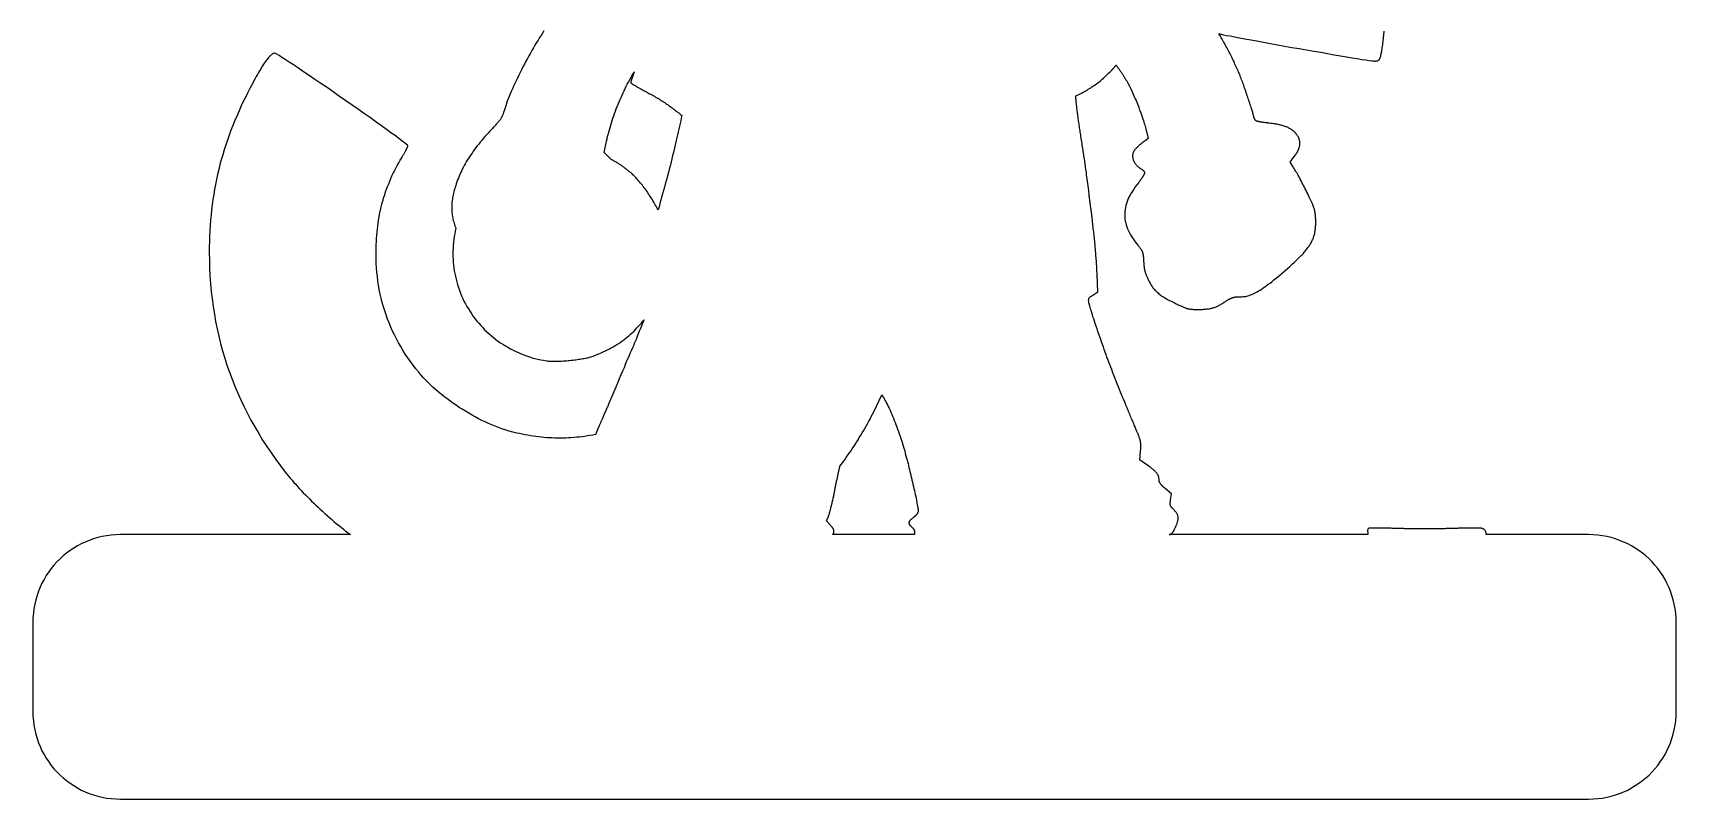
# Model space of a CAD drawing. Extents: x 66 to 166, y 134 to 234.
# Drawn here: x 66.4 to 166.4, y 133.6 to 180.2 of the extents above; entities that cross this region are included whole.
import ezdxf

# ---------------------------------------------------------------- set-up
doc = ezdxf.new("R2010")
doc.units = 0
doc.layers.add('LAYER_1', color=7, linetype='CONTINUOUS')

msp = doc.modelspace()

# ---------------------------------------------------------------- linework, layer by layer
at = {"layer": 'LAYER_1', "color": 7}
for points in [[(97.43, 180.16), (97.34, 180.02), (97.25, 179.88), (97.16, 179.73), (97.07, 179.58), (96.97, 179.42), (96.88, 179.26), (96.79, 179.1), (96.69, 178.94), (96.6, 178.77), (96.51, 178.61), (96.42, 178.44), (96.33, 178.27), (96.24, 178.1), (96.16, 177.93), (96.07, 177.76), (95.99, 177.59), (95.91, 177.42), (95.83, 177.26), (95.75, 177.09), (95.67, 176.93), (95.6, 176.77), (95.53, 176.61), (95.47, 176.46), (95.41, 176.31), (95.35, 176.16), (95.29, 176.01), (95.24, 175.88), (95.19, 175.74), (95.15, 175.61), (95.11, 175.49), (95.07, 175.37)], [(97.52, 180.29), (97.43, 180.16)], [(139.89, 177.55), (139.86, 177.63), (139.82, 177.71), (139.79, 177.79), (139.76, 177.87), (139.72, 177.95), (139.69, 178.03), (139.65, 178.11), (139.61, 178.19), (139.57, 178.27), (139.54, 178.35), (139.5, 178.44), (139.46, 178.52), (139.42, 178.6), (139.38, 178.69), (139.33, 178.77), (139.29, 178.86), (139.25, 178.94), (139.2, 179.03), (139.16, 179.11), (139.12, 179.2), (139.07, 179.28), (139.02, 179.37), (138.98, 179.45), (138.93, 179.54), (138.88, 179.62), (138.84, 179.7), (138.79, 179.79), (138.74, 179.87), (138.69, 179.96), (138.64, 180.04), (138.59, 180.13)], [(138.59, 180.13), (138.64, 180.11), (138.73, 180.09), (138.87, 180.06), (139.06, 180.02), (139.29, 179.98), (139.55, 179.93), (139.85, 179.87), (140.18, 179.81), (140.53, 179.74), (140.91, 179.68), (141.31, 179.6), (141.72, 179.53), (142.15, 179.45), (142.59, 179.37), (143.03, 179.29), (143.48, 179.22), (143.92, 179.14), (144.36, 179.06), (144.79, 178.99), (145.21, 178.91), (145.61, 178.84), (146, 178.78), (146.36, 178.72), (146.7, 178.66), (147.01, 178.61), (147.29, 178.56), (147.53, 178.53), (147.73, 178.49), (147.89, 178.47), (148, 178.46), (148.06, 178.45)], [(148.58, 179.65), (148.61, 179.86), (148.63, 180.06), (148.65, 180.28)], [(148.06, 178.45), (148.09, 178.45), (148.12, 178.45), (148.15, 178.46), (148.18, 178.46), (148.2, 178.46), (148.23, 178.47), (148.25, 178.48), (148.27, 178.48), (148.29, 178.5), (148.31, 178.51), (148.33, 178.53), (148.34, 178.54), (148.36, 178.56), (148.37, 178.59), (148.39, 178.62), (148.4, 178.65), (148.41, 178.68), (148.43, 178.72), (148.44, 178.76), (148.45, 178.81), (148.46, 178.86), (148.47, 178.92), (148.48, 178.98), (148.5, 179.04), (148.51, 179.11), (148.52, 179.19), (148.53, 179.27), (148.54, 179.36), (148.56, 179.45), (148.57, 179.55), (148.58, 179.65)], [(81.13, 178.93), (81.1, 178.93), (81.07, 178.92), (81.04, 178.91), (81, 178.89), (80.97, 178.87), (80.93, 178.84), (80.89, 178.81), (80.85, 178.77), (80.81, 178.73), (80.76, 178.68), (80.72, 178.62), (80.67, 178.56), (80.62, 178.49), (80.57, 178.42), (80.51, 178.34), (80.46, 178.26), (80.4, 178.17), (80.34, 178.08), (80.28, 177.97), (80.21, 177.87), (80.15, 177.76), (80.08, 177.64), (80.01, 177.52), (79.94, 177.39), (79.87, 177.25), (79.8, 177.11), (79.72, 176.97), (79.64, 176.82), (79.56, 176.66), (79.48, 176.5), (79.39, 176.33)], [(89.24, 173.31), (89.21, 173.34), (89.14, 173.4), (89.03, 173.49), (88.88, 173.61), (88.69, 173.75), (88.47, 173.92), (88.21, 174.1), (87.93, 174.3), (87.63, 174.52), (87.3, 174.75), (86.96, 175), (86.6, 175.25), (86.23, 175.51), (85.85, 175.77), (85.47, 176.04), (85.08, 176.31), (84.7, 176.58), (84.32, 176.84), (83.94, 177.1), (83.58, 177.34), (83.23, 177.58), (82.89, 177.81), (82.58, 178.02), (82.28, 178.22), (82.02, 178.39), (81.78, 178.55), (81.57, 178.68), (81.4, 178.79), (81.27, 178.87), (81.18, 178.92), (81.13, 178.93)], [(132.07, 177.91), (132.08, 177.92), (132.09, 177.93), (132.1, 177.94), (132.11, 177.95), (132.12, 177.96), (132.13, 177.97), (132.13, 177.98), (132.14, 177.99), (132.15, 178), (132.16, 178), (132.17, 178.01), (132.18, 178.02), (132.19, 178.03), (132.19, 178.04), (132.2, 178.05), (132.21, 178.06), (132.22, 178.07), (132.23, 178.08), (132.24, 178.09), (132.25, 178.1), (132.25, 178.11), (132.26, 178.12), (132.27, 178.13), (132.28, 178.14), (132.29, 178.15), (132.3, 178.16), (132.3, 178.17), (132.31, 178.18), (132.32, 178.19), (132.33, 178.2), (132.34, 178.21)], [(132.34, 178.21), (132.36, 178.18), (132.38, 178.15), (132.41, 178.12), (132.43, 178.08), (132.45, 178.05), (132.48, 178.02), (132.5, 177.99), (132.52, 177.96), (132.55, 177.92), (132.57, 177.89), (132.59, 177.86), (132.61, 177.82), (132.64, 177.79), (132.66, 177.76), (132.68, 177.73), (132.7, 177.69), (132.72, 177.66), (132.74, 177.63), (132.77, 177.59), (132.79, 177.56), (132.81, 177.52), (132.83, 177.49), (132.85, 177.46), (132.87, 177.42), (132.89, 177.39), (132.91, 177.35), (132.93, 177.32), (132.96, 177.28), (132.98, 177.25), (133, 177.21), (133.02, 177.18)], [(101.33, 173.59), (101.36, 173.73), (101.39, 173.86), (101.43, 174), (101.46, 174.14), (101.5, 174.28), (101.54, 174.42), (101.58, 174.56), (101.63, 174.71), (101.67, 174.85), (101.72, 174.99), (101.77, 175.13), (101.82, 175.27), (101.87, 175.41), (101.92, 175.55), (101.98, 175.69), (102.03, 175.83), (102.09, 175.97), (102.15, 176.11), (102.21, 176.25), (102.27, 176.38), (102.33, 176.52), (102.4, 176.65), (102.46, 176.78), (102.53, 176.92), (102.59, 177.05), (102.66, 177.18), (102.73, 177.3), (102.8, 177.43), (102.87, 177.55), (102.94, 177.68), (103.01, 177.8)], [(103.01, 177.8), (103, 177.76), (102.98, 177.73), (102.97, 177.69), (102.96, 177.66), (102.95, 177.63), (102.94, 177.59), (102.93, 177.56), (102.92, 177.53), (102.91, 177.5), (102.9, 177.48), (102.89, 177.45), (102.88, 177.42), (102.87, 177.4), (102.86, 177.37), (102.85, 177.35), (102.85, 177.33), (102.84, 177.3), (102.83, 177.28), (102.83, 177.26), (102.82, 177.25), (102.82, 177.23), (102.81, 177.22), (102.81, 177.2), (102.81, 177.19), (102.8, 177.18), (102.8, 177.17), (102.8, 177.16), (102.8, 177.15), (102.8, 177.15), (102.8, 177.14), (102.8, 177.14)], [(102.8, 177.14), (102.8, 177.13), (102.81, 177.13), (102.82, 177.12), (102.83, 177.11), (102.85, 177.1), (102.86, 177.09), (102.88, 177.07), (102.9, 177.06), (102.93, 177.04), (102.95, 177.03), (102.98, 177.01), (103.01, 176.99), (103.04, 176.98), (103.07, 176.96), (103.1, 176.94), (103.14, 176.92), (103.18, 176.89), (103.21, 176.87), (103.25, 176.85), (103.29, 176.83), (103.34, 176.8), (103.38, 176.78), (103.42, 176.76), (103.47, 176.73), (103.52, 176.71), (103.56, 176.68), (103.61, 176.65), (103.66, 176.63), (103.71, 176.6), (103.76, 176.58), (103.81, 176.55)], [(129.88, 176.34), (129.96, 176.38), (130.03, 176.41), (130.11, 176.45), (130.19, 176.49), (130.27, 176.53), (130.34, 176.57), (130.42, 176.61), (130.49, 176.65), (130.57, 176.69), (130.64, 176.74), (130.72, 176.78), (130.79, 176.83), (130.86, 176.88), (130.93, 176.93), (131.01, 176.97), (131.08, 177.03), (131.15, 177.08), (131.22, 177.13), (131.29, 177.18), (131.36, 177.24), (131.42, 177.29), (131.49, 177.35), (131.56, 177.41), (131.63, 177.47), (131.69, 177.53), (131.76, 177.59), (131.82, 177.65), (131.88, 177.71), (131.95, 177.78), (132.01, 177.84), (132.07, 177.91)], [(133.02, 177.18), (133.05, 177.11), (133.09, 177.04), (133.13, 176.97), (133.17, 176.89), (133.21, 176.81), (133.25, 176.72), (133.29, 176.63), (133.33, 176.54), (133.38, 176.45), (133.42, 176.35), (133.46, 176.25), (133.5, 176.16), (133.55, 176.06), (133.59, 175.95), (133.63, 175.85), (133.67, 175.75), (133.71, 175.65), (133.75, 175.54), (133.79, 175.44), (133.83, 175.34), (133.86, 175.24), (133.9, 175.14), (133.93, 175.04), (133.96, 174.94), (134, 174.85), (134.03, 174.75), (134.05, 174.66), (134.08, 174.58), (134.1, 174.49), (134.13, 174.41), (134.15, 174.34)], [(140.7, 175.13), (140.69, 175.17), (140.68, 175.21), (140.66, 175.26), (140.65, 175.32), (140.63, 175.38), (140.61, 175.44), (140.59, 175.51), (140.57, 175.58), (140.55, 175.66), (140.52, 175.74), (140.5, 175.82), (140.47, 175.9), (140.44, 175.99), (140.41, 176.08), (140.38, 176.16), (140.35, 176.26), (140.32, 176.35), (140.29, 176.44), (140.26, 176.53), (140.23, 176.62), (140.2, 176.72), (140.16, 176.81), (140.13, 176.9), (140.1, 176.99), (140.07, 177.07), (140.04, 177.16), (140, 177.24), (139.97, 177.32), (139.94, 177.4), (139.91, 177.48), (139.89, 177.55)], [(79.39, 176.33), (79.24, 176.03), (79.1, 175.73), (78.97, 175.43), (78.84, 175.14), (78.71, 174.84), (78.59, 174.54), (78.47, 174.25), (78.36, 173.95), (78.26, 173.65), (78.16, 173.36), (78.06, 173.06), (77.97, 172.76), (77.88, 172.46), (77.8, 172.16), (77.73, 171.86), (77.66, 171.56), (77.59, 171.26), (77.53, 170.96), (77.47, 170.65), (77.42, 170.34), (77.37, 170.03), (77.33, 169.72), (77.29, 169.41), (77.26, 169.1), (77.23, 168.78), (77.21, 168.46), (77.19, 168.14), (77.17, 167.81), (77.16, 167.48), (77.15, 167.15), (77.15, 166.82)], [(103.81, 176.55), (103.88, 176.51), (103.95, 176.47), (104.03, 176.44), (104.1, 176.4), (104.17, 176.36), (104.24, 176.32), (104.31, 176.27), (104.38, 176.23), (104.45, 176.19), (104.52, 176.15), (104.59, 176.1), (104.66, 176.06), (104.73, 176.02), (104.8, 175.97), (104.87, 175.93), (104.93, 175.88), (105, 175.83), (105.07, 175.79), (105.13, 175.74), (105.2, 175.69), (105.27, 175.65), (105.33, 175.6), (105.4, 175.55), (105.46, 175.5), (105.53, 175.45), (105.59, 175.4), (105.65, 175.35), (105.72, 175.3), (105.78, 175.25), (105.84, 175.19), (105.9, 175.14)], [(130.18, 173.97), (130.17, 174.06), (130.15, 174.14), (130.14, 174.22), (130.13, 174.31), (130.11, 174.39), (130.1, 174.48), (130.09, 174.56), (130.08, 174.64), (130.06, 174.72), (130.05, 174.8), (130.04, 174.88), (130.03, 174.96), (130.02, 175.04), (130.01, 175.12), (130, 175.2), (129.99, 175.27), (129.98, 175.35), (129.97, 175.42), (129.96, 175.5), (129.95, 175.57), (129.95, 175.65), (129.94, 175.72), (129.93, 175.79), (129.92, 175.86), (129.91, 175.93), (129.91, 176), (129.9, 176.07), (129.89, 176.14), (129.89, 176.21), (129.88, 176.27), (129.88, 176.34)], [(95.07, 175.37), (95.06, 175.34), (95.05, 175.3), (95.04, 175.27), (95.03, 175.24), (95.02, 175.21), (95.01, 175.18), (94.99, 175.15), (94.98, 175.12), (94.97, 175.09), (94.95, 175.07), (94.94, 175.04), (94.92, 175.01), (94.91, 174.98), (94.89, 174.95), (94.87, 174.92), (94.85, 174.89), (94.83, 174.86), (94.8, 174.83), (94.78, 174.8), (94.75, 174.77), (94.72, 174.73), (94.69, 174.7), (94.66, 174.66), (94.63, 174.62), (94.6, 174.59), (94.56, 174.54), (94.52, 174.5), (94.48, 174.46), (94.43, 174.41), (94.39, 174.36), (94.34, 174.31)], [(105.9, 175.14), (105.87, 174.98), (105.84, 174.82), (105.8, 174.66), (105.77, 174.49), (105.73, 174.32), (105.69, 174.15), (105.65, 173.98), (105.61, 173.8), (105.57, 173.62), (105.53, 173.44), (105.48, 173.26), (105.44, 173.08), (105.4, 172.89), (105.35, 172.71), (105.3, 172.52), (105.26, 172.33), (105.21, 172.14), (105.16, 171.95), (105.11, 171.76), (105.06, 171.56), (105.01, 171.37), (104.95, 171.18), (104.9, 170.98), (104.85, 170.78), (104.79, 170.59), (104.74, 170.39), (104.68, 170.19), (104.63, 170), (104.57, 169.8), (104.52, 169.6), (104.46, 169.4)], [(140.83, 174.83), (140.83, 174.83), (140.83, 174.84), (140.82, 174.84), (140.82, 174.85), (140.81, 174.85), (140.81, 174.86), (140.8, 174.87), (140.8, 174.88), (140.79, 174.88), (140.79, 174.89), (140.78, 174.9), (140.78, 174.91), (140.77, 174.92), (140.77, 174.93), (140.76, 174.94), (140.76, 174.95), (140.75, 174.96), (140.75, 174.97), (140.74, 174.98), (140.74, 174.99), (140.73, 175.01), (140.73, 175.02), (140.73, 175.03), (140.72, 175.04), (140.72, 175.05), (140.71, 175.07), (140.71, 175.08), (140.71, 175.09), (140.7, 175.1), (140.7, 175.12), (140.7, 175.13)], [(94.34, 174.31), (94.23, 174.2), (94.13, 174.08), (94.02, 173.97), (93.92, 173.86), (93.82, 173.75), (93.73, 173.63), (93.64, 173.52), (93.55, 173.41), (93.46, 173.3), (93.38, 173.19), (93.29, 173.08), (93.21, 172.97), (93.14, 172.86), (93.06, 172.75), (92.99, 172.64), (92.92, 172.54), (92.85, 172.43), (92.79, 172.32), (92.73, 172.21), (92.67, 172.1), (92.61, 171.99), (92.55, 171.88), (92.5, 171.77), (92.45, 171.66), (92.4, 171.56), (92.35, 171.45), (92.31, 171.34), (92.26, 171.23), (92.22, 171.12), (92.18, 171), (92.15, 170.89)], [(134.15, 174.34), (134.29, 173.75), (134.1, 173.6)], [(141.68, 174.67), (141.64, 174.68), (141.6, 174.68), (141.56, 174.69), (141.52, 174.69), (141.49, 174.7), (141.45, 174.7), (141.41, 174.71), (141.37, 174.72), (141.34, 174.72), (141.3, 174.73), (141.27, 174.73), (141.23, 174.74), (141.2, 174.74), (141.17, 174.75), (141.14, 174.75), (141.11, 174.76), (141.08, 174.77), (141.05, 174.77), (141.02, 174.78), (141, 174.78), (140.98, 174.79), (140.95, 174.79), (140.93, 174.8), (140.92, 174.8), (140.9, 174.81), (140.88, 174.81), (140.87, 174.81), (140.86, 174.82), (140.85, 174.82), (140.84, 174.83), (140.83, 174.83)], [(143.27, 174.07), (143.24, 174.1), (143.21, 174.13), (143.18, 174.16), (143.15, 174.19), (143.12, 174.21), (143.08, 174.24), (143.05, 174.27), (143.01, 174.29), (142.97, 174.32), (142.93, 174.34), (142.89, 174.36), (142.85, 174.38), (142.81, 174.41), (142.76, 174.43), (142.71, 174.45), (142.66, 174.46), (142.61, 174.48), (142.56, 174.5), (142.51, 174.52), (142.45, 174.53), (142.39, 174.55), (142.33, 174.56), (142.27, 174.58), (142.2, 174.59), (142.13, 174.61), (142.06, 174.62), (141.99, 174.63), (141.92, 174.64), (141.84, 174.65), (141.77, 174.66), (141.68, 174.67)], [(143.18, 172.65), (143.22, 172.7), (143.26, 172.75), (143.29, 172.8), (143.32, 172.85), (143.35, 172.9), (143.38, 172.95), (143.4, 173), (143.43, 173.05), (143.45, 173.1), (143.46, 173.14), (143.48, 173.19), (143.49, 173.24), (143.5, 173.28), (143.51, 173.33), (143.51, 173.38), (143.51, 173.42), (143.51, 173.47), (143.51, 173.51), (143.51, 173.56), (143.5, 173.6), (143.49, 173.64), (143.48, 173.69), (143.47, 173.73), (143.45, 173.77), (143.43, 173.82), (143.41, 173.86), (143.38, 173.9), (143.36, 173.94), (143.33, 173.98), (143.3, 174.02), (143.27, 174.07)], [(88.86, 172.58), (88.88, 172.61), (88.9, 172.64), (88.92, 172.67), (88.94, 172.71), (88.96, 172.74), (88.98, 172.77), (88.99, 172.8), (89.01, 172.83), (89.03, 172.86), (89.05, 172.89), (89.06, 172.92), (89.08, 172.95), (89.09, 172.98), (89.11, 173.01), (89.12, 173.03), (89.13, 173.06), (89.15, 173.08), (89.16, 173.11), (89.17, 173.13), (89.18, 173.15), (89.19, 173.17), (89.2, 173.19), (89.21, 173.21), (89.21, 173.23), (89.22, 173.24), (89.23, 173.26), (89.23, 173.27), (89.23, 173.28), (89.24, 173.29), (89.24, 173.3), (89.24, 173.31)], [(101.42, 172.66), (101.18, 172.89), (101.33, 173.59)], [(130.67, 170.56), (130.65, 170.72), (130.63, 170.87), (130.61, 171.02), (130.59, 171.16), (130.57, 171.29), (130.56, 171.42), (130.54, 171.54), (130.53, 171.66), (130.51, 171.78), (130.5, 171.89), (130.48, 171.99), (130.47, 172.1), (130.45, 172.2), (130.44, 172.3), (130.43, 172.4), (130.41, 172.49), (130.4, 172.59), (130.38, 172.68), (130.37, 172.77), (130.36, 172.86), (130.34, 172.96), (130.33, 173.05), (130.31, 173.14), (130.3, 173.24), (130.28, 173.34), (130.27, 173.44), (130.25, 173.54), (130.23, 173.64), (130.22, 173.75), (130.2, 173.86), (130.18, 173.97)], [(134.1, 173.6), (134.04, 173.56), (133.98, 173.52), (133.93, 173.48), (133.88, 173.44), (133.84, 173.41), (133.79, 173.37), (133.75, 173.34), (133.71, 173.3), (133.68, 173.27), (133.64, 173.24), (133.61, 173.21), (133.58, 173.18), (133.55, 173.15), (133.53, 173.12), (133.5, 173.1), (133.48, 173.07), (133.46, 173.04), (133.44, 173.02), (133.43, 172.99), (133.41, 172.97), (133.4, 172.94), (133.39, 172.92), (133.38, 172.89), (133.37, 172.87), (133.36, 172.84), (133.35, 172.82), (133.35, 172.79), (133.34, 172.76), (133.34, 172.74), (133.34, 172.71), (133.34, 172.68)], [(87.31, 167.29), (87.32, 167.48), (87.33, 167.67), (87.35, 167.86), (87.37, 168.05), (87.38, 168.24), (87.41, 168.42), (87.43, 168.6), (87.46, 168.78), (87.49, 168.96), (87.52, 169.14), (87.56, 169.31), (87.6, 169.49), (87.64, 169.66), (87.68, 169.83), (87.73, 170), (87.78, 170.17), (87.83, 170.33), (87.88, 170.5), (87.94, 170.67), (88, 170.83), (88.07, 170.99), (88.13, 171.15), (88.2, 171.31), (88.27, 171.47), (88.35, 171.63), (88.43, 171.79), (88.51, 171.95), (88.59, 172.11), (88.68, 172.26), (88.77, 172.42), (88.86, 172.58)], [(101.59, 172.49), (101.58, 172.49), (101.58, 172.5), (101.57, 172.51), (101.57, 172.51), (101.56, 172.52), (101.55, 172.52), (101.55, 172.53), (101.54, 172.53), (101.54, 172.54), (101.53, 172.55), (101.53, 172.55), (101.52, 172.56), (101.52, 172.56), (101.51, 172.57), (101.51, 172.57), (101.5, 172.58), (101.5, 172.59), (101.49, 172.59), (101.49, 172.6), (101.48, 172.6), (101.48, 172.61), (101.47, 172.61), (101.46, 172.62), (101.46, 172.62), (101.45, 172.63), (101.45, 172.63), (101.44, 172.64), (101.44, 172.64), (101.43, 172.65), (101.43, 172.65), (101.42, 172.66)], [(102.82, 171.65), (102.78, 171.68), (102.75, 171.71), (102.71, 171.74), (102.67, 171.77), (102.64, 171.8), (102.6, 171.83), (102.56, 171.86), (102.52, 171.89), (102.49, 171.92), (102.45, 171.95), (102.41, 171.98), (102.37, 172), (102.33, 172.03), (102.29, 172.06), (102.25, 172.09), (102.21, 172.12), (102.17, 172.14), (102.13, 172.17), (102.09, 172.19), (102.05, 172.22), (102.01, 172.25), (101.97, 172.27), (101.93, 172.3), (101.88, 172.32), (101.84, 172.35), (101.8, 172.37), (101.76, 172.39), (101.72, 172.42), (101.67, 172.44), (101.63, 172.46), (101.59, 172.49)], [(133.34, 172.68), (133.34, 172.66), (133.34, 172.63), (133.35, 172.6), (133.35, 172.57), (133.36, 172.54), (133.36, 172.51), (133.37, 172.48), (133.38, 172.45), (133.39, 172.42), (133.4, 172.39), (133.42, 172.36), (133.43, 172.33), (133.45, 172.3), (133.46, 172.28), (133.48, 172.25), (133.5, 172.22), (133.52, 172.2), (133.54, 172.17), (133.56, 172.14), (133.58, 172.12), (133.6, 172.09), (133.63, 172.07), (133.65, 172.05), (133.68, 172.02), (133.71, 172), (133.73, 171.98), (133.76, 171.96), (133.79, 171.94), (133.82, 171.92), (133.85, 171.9), (133.88, 171.89)], [(143.11, 172.03), (142.93, 172.31), (143.18, 172.65)], [(144.38, 169.5), (144.37, 169.54), (144.35, 169.59), (144.33, 169.65), (144.31, 169.71), (144.28, 169.78), (144.24, 169.85), (144.21, 169.93), (144.17, 170.01), (144.13, 170.1), (144.09, 170.19), (144.04, 170.28), (144, 170.38), (143.95, 170.48), (143.9, 170.58), (143.85, 170.68), (143.8, 170.78), (143.75, 170.88), (143.7, 170.98), (143.64, 171.08), (143.59, 171.18), (143.54, 171.27), (143.49, 171.37), (143.44, 171.46), (143.39, 171.55), (143.35, 171.63), (143.3, 171.71), (143.26, 171.79), (143.22, 171.85), (143.18, 171.92), (143.14, 171.98), (143.11, 172.03)], [(104.46, 169.4), (104.42, 169.48), (104.38, 169.56), (104.34, 169.64), (104.29, 169.72), (104.25, 169.8), (104.2, 169.88), (104.15, 169.97), (104.1, 170.05), (104.05, 170.13), (104, 170.21), (103.95, 170.29), (103.9, 170.37), (103.84, 170.45), (103.79, 170.52), (103.73, 170.6), (103.68, 170.68), (103.62, 170.75), (103.56, 170.83), (103.51, 170.9), (103.45, 170.97), (103.39, 171.04), (103.33, 171.11), (103.28, 171.18), (103.22, 171.25), (103.16, 171.31), (103.1, 171.37), (103.05, 171.43), (102.99, 171.49), (102.93, 171.54), (102.88, 171.6), (102.82, 171.65)], [(133.7, 171.06), (133.6, 170.93), (133.5, 170.8), (133.41, 170.67), (133.33, 170.54), (133.25, 170.42), (133.18, 170.29), (133.12, 170.17), (133.06, 170.04), (133.01, 169.92), (132.97, 169.8), (132.93, 169.68), (132.9, 169.56), (132.88, 169.44), (132.87, 169.32), (132.86, 169.2), (132.86, 169.08), (132.86, 168.97), (132.87, 168.85), (132.89, 168.73), (132.92, 168.61), (132.95, 168.49), (132.99, 168.37), (133.04, 168.25), (133.09, 168.13), (133.15, 168.01), (133.22, 167.89), (133.29, 167.77), (133.37, 167.64), (133.46, 167.52), (133.55, 167.39), (133.65, 167.27)], [(134.07, 171.65), (134.07, 171.65), (134.07, 171.64), (134.07, 171.63), (134.06, 171.62), (134.06, 171.61), (134.05, 171.59), (134.05, 171.58), (134.04, 171.56), (134.03, 171.55), (134.02, 171.53), (134.01, 171.51), (134, 171.5), (133.99, 171.48), (133.98, 171.46), (133.97, 171.44), (133.96, 171.42), (133.94, 171.4), (133.93, 171.37), (133.91, 171.35), (133.9, 171.33), (133.88, 171.31), (133.87, 171.28), (133.85, 171.26), (133.83, 171.23), (133.81, 171.21), (133.8, 171.19), (133.78, 171.16), (133.76, 171.14), (133.74, 171.11), (133.72, 171.09), (133.7, 171.06)], [(133.88, 171.89), (133.89, 171.88), (133.9, 171.87), (133.91, 171.87), (133.92, 171.86), (133.93, 171.86), (133.94, 171.85), (133.95, 171.84), (133.96, 171.83), (133.97, 171.83), (133.98, 171.82), (133.98, 171.81), (133.99, 171.8), (134, 171.8), (134.01, 171.79), (134.01, 171.78), (134.02, 171.77), (134.03, 171.76), (134.03, 171.76), (134.04, 171.75), (134.04, 171.74), (134.05, 171.73), (134.05, 171.72), (134.06, 171.72), (134.06, 171.71), (134.06, 171.7), (134.07, 171.69), (134.07, 171.68), (134.07, 171.68), (134.07, 171.67), (134.07, 171.66), (134.07, 171.65)], [(92.15, 170.89), (92.12, 170.79), (92.09, 170.7), (92.06, 170.6), (92.04, 170.51), (92.02, 170.42), (92, 170.33), (91.98, 170.24), (91.96, 170.15), (91.95, 170.06), (91.93, 169.98), (91.92, 169.89), (91.92, 169.81), (91.91, 169.72), (91.91, 169.64), (91.91, 169.56), (91.91, 169.48), (91.91, 169.4), (91.91, 169.32), (91.92, 169.24), (91.93, 169.16), (91.94, 169.08), (91.95, 169), (91.97, 168.92), (91.98, 168.84), (92, 168.76), (92.03, 168.68), (92.05, 168.6), (92.07, 168.52), (92.1, 168.44), (92.13, 168.36), (92.16, 168.28)], [(130.92, 168.55), (130.92, 168.58), (130.91, 168.62), (130.91, 168.66), (130.9, 168.7), (130.9, 168.75), (130.89, 168.8), (130.88, 168.85), (130.88, 168.9), (130.87, 168.96), (130.86, 169.02), (130.85, 169.08), (130.85, 169.14), (130.84, 169.21), (130.83, 169.28), (130.82, 169.35), (130.81, 169.42), (130.8, 169.49), (130.79, 169.56), (130.78, 169.64), (130.77, 169.71), (130.76, 169.79), (130.75, 169.87), (130.74, 169.94), (130.73, 170.02), (130.72, 170.1), (130.71, 170.18), (130.7, 170.25), (130.7, 170.33), (130.69, 170.41), (130.68, 170.49), (130.67, 170.56)], [(144.34, 167.71), (144.35, 167.75), (144.37, 167.8), (144.39, 167.86), (144.4, 167.91), (144.42, 167.96), (144.43, 168.02), (144.44, 168.07), (144.45, 168.13), (144.46, 168.19), (144.47, 168.25), (144.47, 168.31), (144.48, 168.37), (144.48, 168.43), (144.49, 168.49), (144.49, 168.56), (144.49, 168.62), (144.49, 168.68), (144.49, 168.74), (144.49, 168.8), (144.49, 168.87), (144.48, 168.93), (144.48, 168.99), (144.47, 169.05), (144.47, 169.11), (144.46, 169.17), (144.45, 169.23), (144.44, 169.28), (144.43, 169.34), (144.41, 169.39), (144.4, 169.45), (144.38, 169.5)], [(92.16, 168.28), (92.12, 168.11), (92.09, 167.95), (92.06, 167.78), (92.04, 167.61), (92.02, 167.44), (92, 167.26), (91.99, 167.09), (91.98, 166.92), (91.98, 166.75), (91.98, 166.57), (91.99, 166.4), (92, 166.23), (92.02, 166.06), (92.04, 165.88), (92.06, 165.71), (92.09, 165.54), (92.13, 165.37), (92.17, 165.2), (92.21, 165.03), (92.26, 164.86), (92.31, 164.69), (92.37, 164.52), (92.43, 164.35), (92.5, 164.19), (92.58, 164.02), (92.65, 163.86), (92.74, 163.7), (92.82, 163.54), (92.92, 163.38), (93.02, 163.22), (93.12, 163.07)], [(131.18, 165.46), (131.18, 165.57), (131.17, 165.67), (131.17, 165.78), (131.16, 165.89), (131.16, 165.99), (131.15, 166.1), (131.14, 166.2), (131.14, 166.3), (131.13, 166.41), (131.12, 166.51), (131.11, 166.61), (131.11, 166.71), (131.1, 166.82), (131.09, 166.92), (131.08, 167.02), (131.07, 167.12), (131.06, 167.22), (131.06, 167.31), (131.05, 167.41), (131.04, 167.51), (131.03, 167.61), (131.02, 167.7), (131.01, 167.8), (131, 167.9), (130.99, 167.99), (130.98, 168.08), (130.97, 168.18), (130.95, 168.27), (130.94, 168.36), (130.93, 168.46), (130.92, 168.55)], [(89.9, 159.53), (89.73, 159.74), (89.56, 159.97), (89.39, 160.19), (89.24, 160.41), (89.08, 160.64), (88.94, 160.87), (88.8, 161.1), (88.67, 161.33), (88.54, 161.57), (88.42, 161.8), (88.31, 162.04), (88.2, 162.28), (88.1, 162.53), (88, 162.77), (87.91, 163.02), (87.83, 163.27), (87.75, 163.52), (87.68, 163.78), (87.61, 164.04), (87.55, 164.29), (87.5, 164.56), (87.46, 164.82), (87.41, 165.08), (87.38, 165.35), (87.35, 165.62), (87.33, 165.89), (87.31, 166.17), (87.3, 166.45), (87.3, 166.73), (87.3, 167.01), (87.31, 167.29)], [(133.65, 167.27), (133.68, 167.23), (133.71, 167.2), (133.74, 167.16), (133.76, 167.13), (133.78, 167.1), (133.81, 167.07), (133.83, 167.05), (133.84, 167.02), (133.86, 166.99), (133.88, 166.97), (133.89, 166.95), (133.9, 166.92), (133.92, 166.9), (133.93, 166.87), (133.94, 166.85), (133.95, 166.82), (133.95, 166.8), (133.96, 166.77), (133.97, 166.74), (133.97, 166.72), (133.98, 166.69), (133.98, 166.65), (133.99, 166.62), (133.99, 166.58), (134, 166.55), (134, 166.51), (134, 166.46), (134.01, 166.42), (134.01, 166.37), (134.01, 166.32), (134.01, 166.26)], [(142.91, 165.97), (142.99, 166.04), (143.07, 166.12), (143.15, 166.18), (143.22, 166.25), (143.29, 166.32), (143.36, 166.38), (143.42, 166.45), (143.48, 166.51), (143.54, 166.57), (143.6, 166.63), (143.66, 166.68), (143.71, 166.74), (143.76, 166.79), (143.8, 166.85), (143.85, 166.9), (143.89, 166.95), (143.93, 167), (143.97, 167.06), (144.01, 167.11), (144.05, 167.16), (144.08, 167.21), (144.11, 167.26), (144.14, 167.31), (144.17, 167.35), (144.2, 167.4), (144.22, 167.45), (144.25, 167.5), (144.27, 167.55), (144.29, 167.6), (144.32, 167.65), (144.34, 167.71)], [(77.15, 166.82), (77.16, 166.34), (77.17, 165.86), (77.19, 165.39), (77.23, 164.92), (77.27, 164.45), (77.32, 163.99), (77.39, 163.53), (77.46, 163.07), (77.54, 162.62), (77.63, 162.17), (77.73, 161.72), (77.84, 161.28), (77.96, 160.84), (78.09, 160.4), (78.23, 159.97), (78.38, 159.54), (78.54, 159.11), (78.71, 158.69), (78.88, 158.27), (79.07, 157.85), (79.27, 157.44), (79.48, 157.03), (79.69, 156.62), (79.92, 156.21), (80.16, 155.81), (80.4, 155.41), (80.66, 155.02), (80.93, 154.62), (81.2, 154.23), (81.49, 153.85), (81.78, 153.46)], [(134.01, 166.26), (134.02, 166.21), (134.02, 166.17), (134.02, 166.12), (134.03, 166.08), (134.03, 166.04), (134.03, 166), (134.04, 165.96), (134.04, 165.92), (134.05, 165.89), (134.05, 165.85), (134.06, 165.82), (134.07, 165.78), (134.07, 165.75), (134.08, 165.72), (134.09, 165.69), (134.1, 165.65), (134.1, 165.62), (134.11, 165.59), (134.12, 165.56), (134.14, 165.53), (134.15, 165.49), (134.16, 165.46), (134.17, 165.43), (134.19, 165.39), (134.2, 165.36), (134.22, 165.32), (134.24, 165.28), (134.26, 165.24), (134.27, 165.2), (134.29, 165.16), (134.32, 165.12)], [(130.93, 164.23), (131.23, 164.42), (131.18, 165.46)], [(134.32, 165.12), (134.35, 165.06), (134.38, 165), (134.41, 164.94), (134.44, 164.88), (134.48, 164.83), (134.51, 164.77), (134.55, 164.72), (134.58, 164.67), (134.62, 164.63), (134.66, 164.58), (134.7, 164.53), (134.75, 164.49), (134.79, 164.44), (134.84, 164.4), (134.89, 164.36), (134.94, 164.31), (134.99, 164.27), (135.04, 164.23), (135.1, 164.19), (135.16, 164.15), (135.23, 164.11), (135.29, 164.07), (135.36, 164.02), (135.44, 163.98), (135.51, 163.94), (135.59, 163.9), (135.68, 163.85), (135.76, 163.81), (135.86, 163.77), (135.95, 163.72), (136.05, 163.67)], [(139.85, 164.12), (139.92, 164.12), (139.99, 164.12), (140.06, 164.13), (140.14, 164.14), (140.21, 164.15), (140.28, 164.17), (140.36, 164.19), (140.43, 164.21), (140.51, 164.24), (140.59, 164.27), (140.67, 164.3), (140.75, 164.34), (140.84, 164.38), (140.92, 164.43), (141.01, 164.48), (141.1, 164.53), (141.19, 164.59), (141.29, 164.66), (141.39, 164.73), (141.49, 164.8), (141.6, 164.88), (141.71, 164.96), (141.83, 165.05), (141.94, 165.15), (142.07, 165.25), (142.2, 165.35), (142.33, 165.46), (142.46, 165.58), (142.61, 165.7), (142.75, 165.83), (142.91, 165.97)], [(131.07, 162.5), (131.02, 162.65), (130.98, 162.79), (130.93, 162.91), (130.9, 163.03), (130.86, 163.14), (130.83, 163.24), (130.8, 163.33), (130.77, 163.42), (130.75, 163.5), (130.73, 163.57), (130.71, 163.63), (130.69, 163.69), (130.68, 163.75), (130.67, 163.8), (130.67, 163.84), (130.66, 163.88), (130.66, 163.92), (130.67, 163.95), (130.67, 163.98), (130.68, 164.01), (130.69, 164.03), (130.7, 164.05), (130.72, 164.08), (130.73, 164.1), (130.75, 164.11), (130.78, 164.13), (130.8, 164.15), (130.83, 164.17), (130.86, 164.19), (130.89, 164.21), (130.93, 164.23)], [(138.97, 163.82), (139.01, 163.85), (139.04, 163.87), (139.08, 163.89), (139.11, 163.91), (139.14, 163.93), (139.17, 163.95), (139.2, 163.97), (139.23, 163.98), (139.26, 164), (139.28, 164.01), (139.31, 164.02), (139.33, 164.03), (139.36, 164.04), (139.38, 164.05), (139.41, 164.06), (139.43, 164.07), (139.46, 164.08), (139.48, 164.08), (139.5, 164.09), (139.53, 164.09), (139.55, 164.1), (139.58, 164.1), (139.6, 164.11), (139.63, 164.11), (139.66, 164.11), (139.69, 164.11), (139.72, 164.11), (139.75, 164.12), (139.78, 164.12), (139.81, 164.12), (139.85, 164.12)], [(93.12, 163.07), (93.22, 162.92), (93.33, 162.78), (93.44, 162.64), (93.55, 162.51), (93.67, 162.38), (93.79, 162.25), (93.91, 162.12), (94.04, 162), (94.17, 161.88), (94.3, 161.76), (94.44, 161.65), (94.58, 161.54), (94.72, 161.43), (94.87, 161.33), (95.02, 161.24), (95.17, 161.14), (95.32, 161.05), (95.48, 160.96), (95.64, 160.88), (95.8, 160.8), (95.96, 160.73), (96.13, 160.66), (96.29, 160.59), (96.46, 160.53), (96.63, 160.47), (96.8, 160.42), (96.97, 160.37), (97.15, 160.33), (97.32, 160.29), (97.5, 160.26), (97.68, 160.23)], [(136.05, 163.67), (136.11, 163.64), (136.17, 163.62), (136.22, 163.59), (136.27, 163.57), (136.32, 163.55), (136.37, 163.53), (136.41, 163.51), (136.46, 163.49), (136.5, 163.47), (136.54, 163.46), (136.57, 163.45), (136.61, 163.43), (136.64, 163.42), (136.68, 163.41), (136.71, 163.4), (136.75, 163.39), (136.78, 163.39), (136.81, 163.38), (136.85, 163.37), (136.88, 163.37), (136.91, 163.36), (136.95, 163.36), (136.98, 163.36), (137.02, 163.35), (137.06, 163.35), (137.1, 163.35), (137.14, 163.35), (137.19, 163.35), (137.23, 163.35), (137.28, 163.35), (137.33, 163.35)], [(137.33, 163.35), (137.4, 163.35), (137.47, 163.35), (137.53, 163.35), (137.59, 163.35), (137.65, 163.36), (137.71, 163.36), (137.77, 163.37), (137.82, 163.37), (137.88, 163.38), (137.93, 163.39), (137.98, 163.39), (138.03, 163.4), (138.08, 163.41), (138.13, 163.43), (138.18, 163.44), (138.23, 163.45), (138.27, 163.47), (138.32, 163.48), (138.37, 163.5), (138.42, 163.52), (138.46, 163.54), (138.51, 163.56), (138.56, 163.58), (138.61, 163.61), (138.66, 163.63), (138.71, 163.66), (138.76, 163.69), (138.81, 163.72), (138.86, 163.75), (138.92, 163.79), (138.97, 163.82)], [(100.25, 160.44), (100.38, 160.48), (100.51, 160.52), (100.64, 160.57), (100.76, 160.62), (100.89, 160.67), (101.01, 160.72), (101.13, 160.77), (101.26, 160.83), (101.38, 160.89), (101.5, 160.95), (101.61, 161.01), (101.73, 161.08), (101.84, 161.15), (101.96, 161.22), (102.07, 161.29), (102.18, 161.37), (102.29, 161.45), (102.39, 161.52), (102.5, 161.61), (102.6, 161.69), (102.7, 161.77), (102.8, 161.86), (102.9, 161.95), (103, 162.04), (103.09, 162.13), (103.18, 162.23), (103.28, 162.33), (103.36, 162.42), (103.45, 162.52), (103.54, 162.63), (103.62, 162.73)], [(103.62, 162.73), (103.58, 162.64), (103.54, 162.54), (103.5, 162.45), (103.46, 162.35), (103.42, 162.26), (103.38, 162.16), (103.34, 162.07), (103.3, 161.97), (103.26, 161.86), (103.21, 161.76), (103.17, 161.65), (103.12, 161.53), (103.07, 161.41), (103.01, 161.29), (102.96, 161.15), (102.9, 161.01), (102.84, 160.87), (102.77, 160.71), (102.7, 160.55), (102.63, 160.38), (102.55, 160.2), (102.47, 160.01), (102.39, 159.81), (102.3, 159.59), (102.2, 159.37), (102.1, 159.13), (102, 158.88), (101.89, 158.62), (101.77, 158.34), (101.64, 158.05), (101.51, 157.74)], [(132.86, 157.71), (132.8, 157.86), (132.73, 158.02), (132.67, 158.18), (132.61, 158.33), (132.54, 158.49), (132.48, 158.64), (132.42, 158.79), (132.36, 158.94), (132.3, 159.1), (132.24, 159.25), (132.18, 159.4), (132.12, 159.55), (132.07, 159.7), (132.01, 159.85), (131.95, 160), (131.9, 160.15), (131.84, 160.3), (131.78, 160.45), (131.73, 160.61), (131.67, 160.76), (131.62, 160.91), (131.56, 161.07), (131.51, 161.22), (131.45, 161.38), (131.4, 161.53), (131.34, 161.69), (131.29, 161.85), (131.23, 162.01), (131.18, 162.18), (131.12, 162.34), (131.07, 162.5)], [(97.68, 160.23), (97.74, 160.22), (97.8, 160.21), (97.86, 160.21), (97.93, 160.2), (98.01, 160.2), (98.08, 160.2), (98.16, 160.2), (98.25, 160.2), (98.33, 160.2), (98.42, 160.2), (98.51, 160.21), (98.61, 160.21), (98.7, 160.22), (98.8, 160.22), (98.89, 160.23), (98.99, 160.24), (99.08, 160.25), (99.18, 160.26), (99.27, 160.27), (99.37, 160.28), (99.46, 160.29), (99.55, 160.3), (99.64, 160.32), (99.73, 160.33), (99.81, 160.34), (99.9, 160.36), (99.97, 160.38), (100.05, 160.39), (100.12, 160.41), (100.19, 160.42), (100.25, 160.44)], [(95.55, 155.92), (95.35, 155.97), (95.15, 156.04), (94.95, 156.1), (94.75, 156.18), (94.55, 156.25), (94.35, 156.34), (94.15, 156.42), (93.95, 156.52), (93.74, 156.61), (93.54, 156.71), (93.34, 156.82), (93.14, 156.93), (92.94, 157.04), (92.75, 157.16), (92.55, 157.28), (92.36, 157.4), (92.17, 157.53), (91.98, 157.66), (91.79, 157.79), (91.61, 157.93), (91.43, 158.06), (91.26, 158.2), (91.09, 158.34), (90.92, 158.49), (90.76, 158.63), (90.6, 158.78), (90.45, 158.93), (90.31, 159.07), (90.17, 159.22), (90.03, 159.38), (89.9, 159.53)], [(115.53, 153.82), (115.63, 153.95), (115.72, 154.08), (115.82, 154.21), (115.91, 154.35), (116, 154.48), (116.1, 154.61), (116.19, 154.74), (116.28, 154.88), (116.37, 155.01), (116.45, 155.15), (116.54, 155.29), (116.63, 155.42), (116.71, 155.56), (116.8, 155.7), (116.88, 155.84), (116.96, 155.98), (117.04, 156.12), (117.12, 156.26), (117.2, 156.4), (117.28, 156.55), (117.36, 156.69), (117.44, 156.84), (117.51, 156.98), (117.59, 157.13), (117.66, 157.27), (117.73, 157.42), (117.8, 157.57), (117.87, 157.72), (117.94, 157.87), (118.01, 158.02), (118.08, 158.17)], [(118.08, 158.17), (118.12, 158.09), (118.17, 158.02), (118.22, 157.93), (118.27, 157.84), (118.32, 157.75), (118.37, 157.65), (118.42, 157.55), (118.47, 157.45), (118.52, 157.34), (118.58, 157.22), (118.63, 157.11), (118.68, 156.99), (118.73, 156.86), (118.78, 156.74), (118.84, 156.61), (118.89, 156.48), (118.94, 156.35), (118.99, 156.21), (119.04, 156.07), (119.09, 155.93), (119.14, 155.79), (119.19, 155.64), (119.24, 155.5), (119.29, 155.35), (119.33, 155.2), (119.38, 155.06), (119.42, 154.91), (119.47, 154.76), (119.51, 154.6), (119.55, 154.45), (119.59, 154.3)], [(101.51, 157.74), (101.49, 157.69), (101.47, 157.64), (101.45, 157.58), (101.42, 157.53), (101.4, 157.47), (101.38, 157.42), (101.35, 157.36), (101.33, 157.31), (101.3, 157.25), (101.28, 157.2), (101.26, 157.14), (101.23, 157.09), (101.21, 157.04), (101.19, 156.98), (101.16, 156.93), (101.14, 156.88), (101.12, 156.83), (101.1, 156.78), (101.08, 156.73), (101.06, 156.68), (101.04, 156.64), (101.02, 156.59), (101, 156.55), (100.98, 156.51), (100.96, 156.47), (100.95, 156.43), (100.93, 156.4), (100.92, 156.37), (100.9, 156.33), (100.89, 156.31), (100.88, 156.28)], [(133.69, 155.73), (133.68, 155.76), (133.67, 155.79), (133.65, 155.82), (133.64, 155.85), (133.62, 155.89), (133.6, 155.94), (133.58, 155.99), (133.56, 156.03), (133.54, 156.09), (133.52, 156.14), (133.49, 156.2), (133.47, 156.26), (133.44, 156.32), (133.41, 156.39), (133.39, 156.46), (133.36, 156.53), (133.33, 156.6), (133.3, 156.67), (133.26, 156.74), (133.23, 156.82), (133.2, 156.9), (133.17, 156.98), (133.14, 157.06), (133.1, 157.14), (133.07, 157.22), (133.03, 157.3), (133, 157.38), (132.97, 157.46), (132.93, 157.54), (132.9, 157.62), (132.86, 157.71)], [(100.88, 156.28), (100.87, 156.26), (100.86, 156.24), (100.85, 156.22), (100.84, 156.2), (100.83, 156.18), (100.82, 156.16), (100.82, 156.14), (100.81, 156.13), (100.8, 156.11), (100.79, 156.09), (100.79, 156.07), (100.78, 156.05), (100.77, 156.04), (100.76, 156.02), (100.76, 156), (100.75, 155.98), (100.74, 155.97), (100.74, 155.95), (100.73, 155.93), (100.72, 155.92), (100.72, 155.9), (100.71, 155.88), (100.71, 155.87), (100.7, 155.85), (100.69, 155.84), (100.69, 155.82), (100.68, 155.8), (100.68, 155.79), (100.67, 155.77), (100.67, 155.76), (100.66, 155.74)], [(100.66, 155.74), (100.5, 155.71), (100.34, 155.68), (100.17, 155.66), (100.01, 155.63), (99.84, 155.61), (99.68, 155.59), (99.51, 155.58), (99.35, 155.56), (99.18, 155.55), (99.02, 155.54), (98.85, 155.53), (98.68, 155.53), (98.52, 155.53), (98.35, 155.53), (98.19, 155.53), (98.02, 155.54), (97.85, 155.54), (97.69, 155.55), (97.52, 155.57), (97.36, 155.58), (97.19, 155.6), (97.03, 155.62), (96.86, 155.64), (96.69, 155.67), (96.53, 155.7), (96.36, 155.73), (96.2, 155.76), (96.04, 155.8), (95.87, 155.83), (95.71, 155.87), (95.55, 155.92)], [(133.83, 154.74), (133.83, 154.79), (133.84, 154.83), (133.84, 154.87), (133.84, 154.91), (133.84, 154.95), (133.84, 154.98), (133.85, 155.02), (133.85, 155.05), (133.85, 155.09), (133.85, 155.12), (133.84, 155.15), (133.84, 155.18), (133.84, 155.2), (133.84, 155.23), (133.83, 155.26), (133.83, 155.29), (133.83, 155.31), (133.82, 155.34), (133.82, 155.37), (133.81, 155.39), (133.8, 155.42), (133.79, 155.45), (133.78, 155.48), (133.78, 155.5), (133.77, 155.53), (133.75, 155.56), (133.74, 155.59), (133.73, 155.63), (133.72, 155.66), (133.7, 155.69), (133.69, 155.73)], [(119.59, 154.3), (119.62, 154.2), (119.65, 154.09), (119.68, 153.98), (119.7, 153.87), (119.73, 153.75), (119.76, 153.63), (119.79, 153.5), (119.82, 153.37), (119.85, 153.24), (119.88, 153.11), (119.91, 152.98), (119.95, 152.85), (119.97, 152.72), (120, 152.59), (120.03, 152.46), (120.06, 152.34), (120.09, 152.22), (120.11, 152.1), (120.14, 151.98), (120.16, 151.87), (120.18, 151.76), (120.2, 151.66), (120.22, 151.57), (120.24, 151.48), (120.26, 151.4), (120.27, 151.33), (120.28, 151.27), (120.29, 151.21), (120.3, 151.17), (120.3, 151.13), (120.3, 151.11)], [(134.3, 153.84), (133.79, 154.19), (133.83, 154.74)], [(81.78, 153.46), (81.88, 153.34), (81.98, 153.22), (82.08, 153.09), (82.19, 152.97), (82.29, 152.84), (82.41, 152.72), (82.52, 152.59), (82.63, 152.47), (82.75, 152.34), (82.87, 152.21), (83, 152.09), (83.12, 151.96), (83.25, 151.83), (83.38, 151.7), (83.51, 151.58), (83.64, 151.45), (83.77, 151.33), (83.91, 151.2), (84.04, 151.08), (84.18, 150.95), (84.32, 150.83), (84.46, 150.71), (84.6, 150.58), (84.74, 150.46), (84.88, 150.34), (85.02, 150.23), (85.17, 150.11), (85.31, 149.99), (85.45, 149.88), (85.6, 149.77), (85.74, 149.66)], [(115.2, 152.29), (115.21, 152.34), (115.23, 152.4), (115.24, 152.45), (115.25, 152.51), (115.26, 152.56), (115.27, 152.61), (115.28, 152.67), (115.29, 152.72), (115.3, 152.77), (115.31, 152.82), (115.32, 152.87), (115.33, 152.92), (115.35, 152.97), (115.36, 153.02), (115.37, 153.07), (115.38, 153.12), (115.39, 153.17), (115.4, 153.22), (115.41, 153.27), (115.42, 153.32), (115.43, 153.36), (115.44, 153.41), (115.45, 153.46), (115.46, 153.51), (115.47, 153.55), (115.48, 153.6), (115.49, 153.64), (115.5, 153.69), (115.51, 153.73), (115.52, 153.78), (115.53, 153.82)], [(134.95, 152.95), (134.95, 152.98), (134.95, 153.01), (134.95, 153.04), (134.94, 153.07), (134.94, 153.1), (134.93, 153.13), (134.93, 153.16), (134.92, 153.19), (134.91, 153.21), (134.9, 153.24), (134.89, 153.27), (134.87, 153.3), (134.86, 153.32), (134.84, 153.35), (134.83, 153.37), (134.81, 153.4), (134.79, 153.43), (134.76, 153.45), (134.74, 153.48), (134.71, 153.51), (134.68, 153.53), (134.66, 153.56), (134.62, 153.59), (134.59, 153.62), (134.56, 153.65), (134.52, 153.68), (134.48, 153.71), (134.44, 153.74), (134.4, 153.77), (134.35, 153.8), (134.3, 153.84)], [(114.83, 150.76), (114.84, 150.78), (114.84, 150.8), (114.85, 150.82), (114.86, 150.85), (114.87, 150.88), (114.88, 150.91), (114.89, 150.94), (114.9, 150.98), (114.91, 151.02), (114.92, 151.06), (114.93, 151.1), (114.95, 151.15), (114.96, 151.2), (114.97, 151.25), (114.98, 151.3), (115, 151.35), (115.01, 151.41), (115.02, 151.46), (115.04, 151.52), (115.05, 151.58), (115.06, 151.64), (115.08, 151.7), (115.09, 151.76), (115.11, 151.83), (115.12, 151.89), (115.13, 151.96), (115.15, 152.02), (115.16, 152.09), (115.18, 152.15), (115.19, 152.22), (115.2, 152.29)], [(135.32, 152.46), (135.3, 152.48), (135.28, 152.5), (135.25, 152.52), (135.23, 152.54), (135.21, 152.56), (135.19, 152.58), (135.17, 152.6), (135.15, 152.62), (135.14, 152.63), (135.12, 152.65), (135.1, 152.67), (135.09, 152.69), (135.08, 152.7), (135.06, 152.72), (135.05, 152.73), (135.04, 152.75), (135.03, 152.76), (135.02, 152.78), (135.01, 152.79), (135, 152.81), (134.99, 152.82), (134.98, 152.84), (134.98, 152.85), (134.97, 152.86), (134.97, 152.88), (134.96, 152.89), (134.96, 152.9), (134.95, 152.91), (134.95, 152.92), (134.95, 152.94), (134.95, 152.95)], [(135.65, 151.78), (135.7, 152.15), (135.32, 152.46)], [(120.3, 151.11), (120.3, 151.1), (120.3, 151.09), (120.3, 151.08), (120.3, 151.07), (120.29, 151.05), (120.29, 151.04), (120.28, 151.03), (120.28, 151.02), (120.27, 151.01), (120.27, 151), (120.26, 150.98), (120.25, 150.97), (120.25, 150.96), (120.24, 150.94), (120.23, 150.93), (120.22, 150.92), (120.21, 150.91), (120.2, 150.89), (120.19, 150.88), (120.17, 150.87), (120.16, 150.85), (120.15, 150.84), (120.14, 150.82), (120.12, 150.81), (120.11, 150.8), (120.09, 150.78), (120.08, 150.77), (120.06, 150.75), (120.04, 150.74), (120.03, 150.73), (120.01, 150.71)], [(135.86, 151.15), (135.84, 151.18), (135.82, 151.2), (135.8, 151.22), (135.78, 151.24), (135.76, 151.26), (135.75, 151.27), (135.73, 151.29), (135.72, 151.31), (135.7, 151.32), (135.69, 151.34), (135.68, 151.35), (135.67, 151.37), (135.66, 151.38), (135.66, 151.4), (135.65, 151.41), (135.65, 151.43), (135.64, 151.45), (135.64, 151.46), (135.63, 151.48), (135.63, 151.5), (135.63, 151.52), (135.63, 151.54), (135.63, 151.56), (135.63, 151.58), (135.63, 151.6), (135.63, 151.63), (135.64, 151.66), (135.64, 151.68), (135.64, 151.71), (135.65, 151.74), (135.65, 151.78)], [(135.92, 150.05), (135.95, 150.1), (135.97, 150.16), (135.99, 150.21), (136.01, 150.25), (136.03, 150.3), (136.05, 150.34), (136.06, 150.39), (136.08, 150.43), (136.09, 150.47), (136.1, 150.5), (136.1, 150.54), (136.11, 150.58), (136.11, 150.61), (136.12, 150.65), (136.12, 150.68), (136.11, 150.71), (136.11, 150.74), (136.11, 150.77), (136.1, 150.8), (136.09, 150.83), (136.08, 150.86), (136.07, 150.89), (136.05, 150.92), (136.03, 150.95), (136.02, 150.98), (136, 151.01), (135.97, 151.04), (135.95, 151.06), (135.92, 151.09), (135.89, 151.12), (135.86, 151.15)], [(114.94, 150.25), (114.71, 150.49), (114.83, 150.76)], [(115.09, 149.66), (115.1, 149.68), (115.11, 149.7), (115.12, 149.72), (115.13, 149.73), (115.14, 149.75), (115.15, 149.77), (115.15, 149.79), (115.15, 149.81), (115.16, 149.83), (115.16, 149.84), (115.16, 149.86), (115.16, 149.88), (115.16, 149.9), (115.16, 149.92), (115.15, 149.93), (115.15, 149.95), (115.14, 149.97), (115.14, 149.99), (115.13, 150), (115.12, 150.02), (115.11, 150.04), (115.1, 150.06), (115.08, 150.08), (115.07, 150.1), (115.06, 150.12), (115.04, 150.14), (115.02, 150.16), (115, 150.18), (114.98, 150.2), (114.96, 150.22), (114.94, 150.25)], [(120.01, 150.71), (119.98, 150.69), (119.95, 150.66), (119.92, 150.64), (119.89, 150.61), (119.87, 150.59), (119.84, 150.57), (119.82, 150.55), (119.81, 150.53), (119.79, 150.51), (119.78, 150.5), (119.76, 150.48), (119.75, 150.46), (119.74, 150.44), (119.74, 150.43), (119.73, 150.41), (119.73, 150.39), (119.73, 150.38), (119.73, 150.36), (119.73, 150.35), (119.74, 150.33), (119.74, 150.31), (119.75, 150.3), (119.76, 150.28), (119.77, 150.26), (119.79, 150.24), (119.8, 150.22), (119.82, 150.21), (119.84, 150.19), (119.86, 150.16), (119.88, 150.14), (119.9, 150.12)], [(119.9, 150.12), (119.91, 150.11), (119.93, 150.1), (119.94, 150.09), (119.95, 150.07), (119.96, 150.06), (119.97, 150.05), (119.98, 150.04), (119.99, 150.03), (120, 150.02), (120, 150.01), (120.01, 150), (120.02, 149.99), (120.02, 149.98), (120.03, 149.97), (120.04, 149.96), (120.04, 149.94), (120.04, 149.93), (120.05, 149.92), (120.05, 149.9), (120.06, 149.89), (120.06, 149.87), (120.06, 149.85), (120.06, 149.84), (120.06, 149.82), (120.06, 149.8), (120.07, 149.78), (120.07, 149.76), (120.07, 149.73), (120.07, 149.71), (120.07, 149.68), (120.06, 149.66)], [(135.56, 149.66), (135.57, 149.66), (135.59, 149.66), (135.6, 149.66), (135.61, 149.66), (135.63, 149.67), (135.64, 149.67), (135.65, 149.68), (135.66, 149.68), (135.67, 149.69), (135.68, 149.69), (135.69, 149.7), (135.7, 149.71), (135.71, 149.72), (135.72, 149.73), (135.73, 149.74), (135.74, 149.75), (135.75, 149.76), (135.76, 149.77), (135.77, 149.79), (135.78, 149.8), (135.79, 149.82), (135.81, 149.84), (135.82, 149.85), (135.83, 149.87), (135.84, 149.9), (135.85, 149.92), (135.86, 149.94), (135.88, 149.97), (135.89, 149.99), (135.9, 150.02), (135.92, 150.05)], [(147.83, 150.06), (147.82, 150.06), (147.8, 150.06), (147.79, 150.06), (147.78, 150.06), (147.77, 150.06), (147.76, 150.06), (147.75, 150.06), (147.74, 150.05), (147.73, 150.05), (147.72, 150.05), (147.71, 150.04), (147.7, 150.04), (147.7, 150.03), (147.69, 150.03), (147.68, 150.02), (147.68, 150.02), (147.67, 150.01), (147.67, 150.01), (147.66, 150), (147.66, 149.99), (147.65, 149.99), (147.65, 149.98), (147.65, 149.97), (147.65, 149.96), (147.64, 149.95), (147.64, 149.94), (147.64, 149.94), (147.64, 149.93), (147.64, 149.92), (147.64, 149.9), (147.64, 149.89)], [(149.48, 150.03), (149.41, 150.04), (149.34, 150.04), (149.27, 150.04), (149.2, 150.04), (149.14, 150.04), (149.07, 150.05), (149.01, 150.05), (148.95, 150.05), (148.89, 150.05), (148.83, 150.05), (148.77, 150.05), (148.71, 150.05), (148.65, 150.05), (148.6, 150.06), (148.54, 150.06), (148.49, 150.06), (148.44, 150.06), (148.39, 150.06), (148.34, 150.06), (148.29, 150.06), (148.24, 150.06), (148.19, 150.06), (148.15, 150.06), (148.1, 150.06), (148.06, 150.06), (148.02, 150.06), (147.98, 150.06), (147.94, 150.06), (147.9, 150.06), (147.86, 150.06), (147.83, 150.06)], [(151.13, 150.01), (151.1, 150.01), (151.06, 150.01), (151.02, 150.01), (150.98, 150.01), (150.94, 150.01), (150.9, 150.01), (150.86, 150.01), (150.81, 150.01), (150.77, 150.01), (150.72, 150.01), (150.67, 150.01), (150.63, 150.01), (150.58, 150.01), (150.52, 150.01), (150.47, 150.01), (150.42, 150.01), (150.36, 150.01), (150.31, 150.02), (150.25, 150.02), (150.19, 150.02), (150.13, 150.02), (150.07, 150.02), (150.01, 150.02), (149.95, 150.02), (149.89, 150.02), (149.82, 150.03), (149.75, 150.03), (149.69, 150.03), (149.62, 150.03), (149.55, 150.03), (149.48, 150.03)], [(152.77, 150.03), (152.7, 150.03), (152.63, 150.03), (152.56, 150.03), (152.5, 150.03), (152.43, 150.03), (152.37, 150.02), (152.3, 150.02), (152.24, 150.02), (152.18, 150.02), (152.12, 150.02), (152.06, 150.02), (152.01, 150.02), (151.95, 150.02), (151.9, 150.01), (151.84, 150.01), (151.79, 150.01), (151.74, 150.01), (151.69, 150.01), (151.64, 150.01), (151.59, 150.01), (151.54, 150.01), (151.5, 150.01), (151.45, 150.01), (151.41, 150.01), (151.37, 150.01), (151.32, 150.01), (151.28, 150.01), (151.25, 150.01), (151.21, 150.01), (151.17, 150.01), (151.13, 150.01)], [(154.4, 150.06), (154.37, 150.06), (154.33, 150.06), (154.29, 150.06), (154.26, 150.06), (154.22, 150.06), (154.17, 150.06), (154.13, 150.06), (154.09, 150.06), (154.04, 150.06), (154, 150.06), (153.95, 150.06), (153.9, 150.06), (153.85, 150.06), (153.8, 150.06), (153.75, 150.06), (153.7, 150.06), (153.64, 150.06), (153.59, 150.05), (153.53, 150.05), (153.48, 150.05), (153.42, 150.05), (153.36, 150.05), (153.3, 150.05), (153.24, 150.05), (153.17, 150.05), (153.11, 150.04), (153.04, 150.04), (152.98, 150.04), (152.91, 150.04), (152.84, 150.04), (152.77, 150.03)], [(154.85, 149.78), (154.85, 149.79), (154.84, 149.81), (154.84, 149.83), (154.83, 149.84), (154.82, 149.86), (154.82, 149.88), (154.81, 149.89), (154.8, 149.91), (154.79, 149.92), (154.78, 149.93), (154.77, 149.94), (154.76, 149.96), (154.74, 149.97), (154.73, 149.98), (154.72, 149.99), (154.7, 150), (154.69, 150.01), (154.67, 150.01), (154.65, 150.02), (154.64, 150.03), (154.62, 150.03), (154.6, 150.04), (154.58, 150.05), (154.56, 150.05), (154.54, 150.05), (154.52, 150.06), (154.5, 150.06), (154.48, 150.06), (154.45, 150.06), (154.43, 150.06), (154.4, 150.06)], [(71.74, 149.66), (71.46, 149.65), (71.18, 149.63), (70.9, 149.59), (70.63, 149.54), (70.37, 149.48), (70.11, 149.4), (69.85, 149.31), (69.6, 149.21), (69.36, 149.1), (69.13, 148.97), (68.9, 148.84), (68.68, 148.69), (68.47, 148.53), (68.26, 148.37), (68.07, 148.19), (67.88, 148), (67.7, 147.81), (67.54, 147.6), (67.38, 147.39), (67.23, 147.17), (67.1, 146.94), (66.97, 146.71), (66.86, 146.47), (66.76, 146.22), (66.67, 145.96), (66.59, 145.7), (66.53, 145.44), (66.48, 145.17), (66.45, 144.89), (66.42, 144.61), (66.42, 144.33)], [(85.74, 149.66), (71.74, 149.66)], [(120.06, 149.66), (115.09, 149.66)], [(147.66, 149.66), (135.56, 149.66)], [(147.64, 149.89), (147.65, 149.79)], [(147.65, 149.79), (147.65, 149.78), (147.65, 149.78), (147.65, 149.77), (147.65, 149.77), (147.65, 149.76), (147.65, 149.76), (147.65, 149.75), (147.65, 149.75), (147.65, 149.75), (147.65, 149.74), (147.65, 149.74), (147.65, 149.73), (147.65, 149.73), (147.65, 149.73), (147.65, 149.72), (147.65, 149.72), (147.65, 149.72), (147.65, 149.71), (147.65, 149.71), (147.65, 149.7), (147.65, 149.7), (147.65, 149.7), (147.65, 149.69), (147.65, 149.69), (147.65, 149.68), (147.65, 149.68), (147.65, 149.68), (147.65, 149.67), (147.65, 149.67), (147.65, 149.66), (147.66, 149.66)], [(154.87, 149.66), (154.87, 149.66), (154.87, 149.66), (154.87, 149.67), (154.86, 149.67), (154.86, 149.67), (154.86, 149.68), (154.86, 149.68), (154.86, 149.69), (154.86, 149.69), (154.86, 149.7), (154.86, 149.7), (154.86, 149.7), (154.86, 149.71), (154.86, 149.71), (154.86, 149.72), (154.86, 149.72), (154.86, 149.73), (154.86, 149.73), (154.86, 149.74), (154.86, 149.74), (154.86, 149.74), (154.85, 149.75), (154.85, 149.75), (154.85, 149.76), (154.85, 149.76), (154.85, 149.76), (154.85, 149.77), (154.85, 149.77), (154.85, 149.77), (154.85, 149.77), (154.85, 149.78)], [(161.09, 149.66), (154.87, 149.66)], [(166.42, 144.33), (166.41, 144.61), (166.39, 144.89), (166.35, 145.17), (166.3, 145.44), (166.24, 145.7), (166.16, 145.96), (166.07, 146.22), (165.97, 146.47), (165.86, 146.71), (165.74, 146.94), (165.6, 147.17), (165.45, 147.39), (165.3, 147.6), (165.13, 147.81), (164.95, 148), (164.77, 148.19), (164.57, 148.37), (164.37, 148.53), (164.15, 148.69), (163.93, 148.84), (163.71, 148.97), (163.47, 149.1), (163.23, 149.21), (162.98, 149.31), (162.73, 149.4), (162.46, 149.48), (162.2, 149.54), (161.93, 149.59), (161.65, 149.63), (161.37, 149.65), (161.09, 149.66)], [(66.42, 144.33), (66.42, 138.91)], [(166.42, 138.91), (166.42, 144.33)], [(66.42, 138.91), (66.42, 138.62), (66.45, 138.34), (66.48, 138.07), (66.53, 137.8), (66.59, 137.53), (66.67, 137.27), (66.76, 137.01), (66.86, 136.77), (66.97, 136.52), (67.1, 136.29), (67.23, 136.06), (67.38, 135.84), (67.54, 135.63), (67.7, 135.42), (67.88, 135.23), (68.07, 135.04), (68.26, 134.87), (68.47, 134.7), (68.68, 134.54), (68.9, 134.4), (69.13, 134.26), (69.36, 134.13), (69.6, 134.02), (69.85, 133.92), (70.11, 133.83), (70.37, 133.76), (70.63, 133.69), (70.9, 133.64), (71.18, 133.61), (71.46, 133.59), (71.74, 133.58)], [(161.09, 133.58), (161.37, 133.59), (161.65, 133.61), (161.93, 133.64), (162.2, 133.69), (162.46, 133.76), (162.73, 133.83), (162.98, 133.92), (163.23, 134.02), (163.47, 134.13), (163.71, 134.26), (163.93, 134.4), (164.15, 134.54), (164.37, 134.7), (164.57, 134.87), (164.77, 135.04), (164.95, 135.23), (165.13, 135.42), (165.3, 135.63), (165.45, 135.84), (165.6, 136.06), (165.74, 136.29), (165.86, 136.52), (165.97, 136.77), (166.07, 137.01), (166.16, 137.27), (166.24, 137.53), (166.3, 137.8), (166.35, 138.07), (166.39, 138.34), (166.41, 138.62), (166.42, 138.91)], [(71.74, 133.58), (161.09, 133.58)]]:
    msp.add_lwpolyline(points, dxfattribs=at)
for points in [[(103.01, 177.8)], [(118.08, 158.17)]]:
    msp.add_lwpolyline(points, close=True, dxfattribs=at)

doc.saveas('drawing.dxf')
